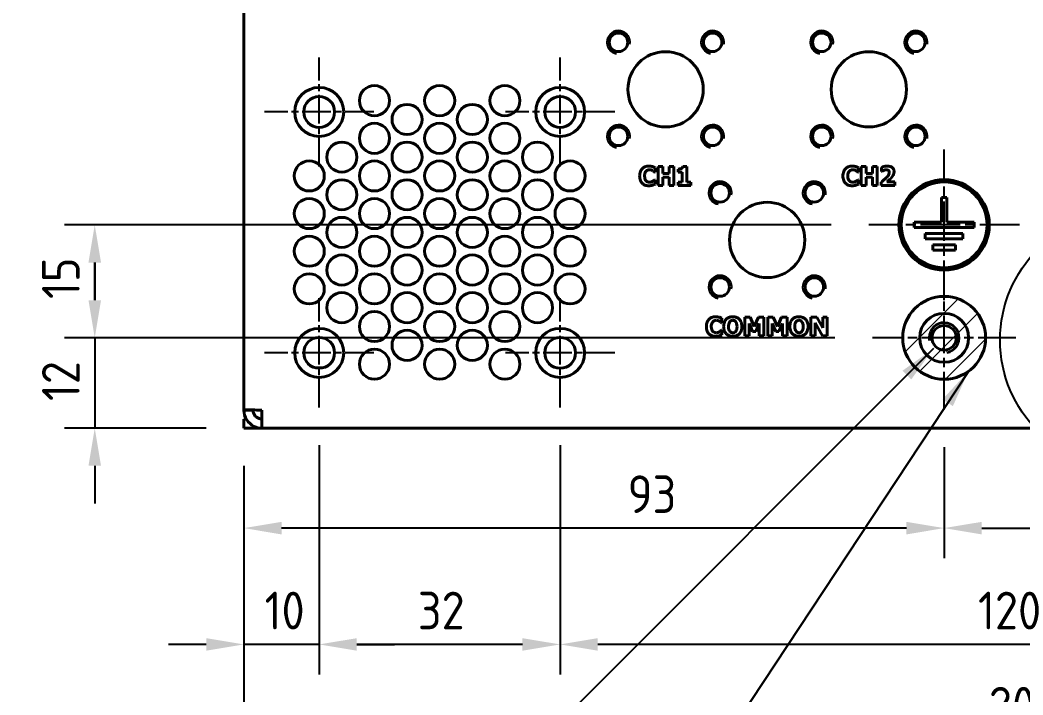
# Model space of a CAD drawing. Header units: millimetres. Extents: x 0 to 1188, y 0 to 840.
# Drawn here: x 517.2 to 650.4, y 459 to 548.6 of the extents above; entities that cross this region are included whole.
import ezdxf

# ---------------------------------------------------------------- set-up
doc = ezdxf.new("R2010")
doc.units = ezdxf.units.MM
doc.header["$LTSCALE"] = 2
doc.linetypes.add('CHAIN', pattern=[0.3543, 0.2362, -0.0295, 0.0591, -0.0295])
for name, color, linetype, lineweight in [('가시적인 것(ISO)', 3, 'Continuous', 40), ('가시적인 좁은 것(ISO)', 3, 'Continuous', 35), ('기호(ISO)', 5, 'Continuous', 25), ('상세 경계(JIS)', 7, 'Continuous', 25), ('스케치 형상(ISO)', 3, 'Continuous', 25), ('중심 표식(ISO)', 1, 'Continuous', 25), ('치수(ISO)', 2, 'Continuous', 25), ('해치(ISO)', 7, 'Continuous', 18)]:
    doc.layers.add(name, color=color, linetype=linetype, lineweight=lineweight)
doc.styles.add('부품번호텍스트_PSTEK_POSCO', font='isocp.shx')
doc.styles.add('치수 텍스트_PSTEK_POSCO', font='isocp.shx')
doc.dimstyles.new('치수_PSTEK_POSCO', dxfattribs={"dimscale": 2, "dimtxt": 2.5, "dimasz": 2.5, "dimexe": 2, "dimexo": 2.5, "dimgap": 1, "dimtad": 1, "dimrnd": 1e-08, "dimdsep": 46, "dimtxsty": '치수 텍스트_PSTEK_POSCO', "dimcen": 0.09, "dimdle": 10, "dimclrd": 7, "dimclre": 7, "dimclrt": 2, "dimadec": 1, "dimazin": 2, "dimtfac": 1, "dimtmove": 0, "dimatfit": 3, "dimfxl": 0, "dimtolj": 1, "dimlwd": -1, "dimlwe": -1, "dimarcsym": 0})
doc.dimstyles.new('치수_PSTEK_POSCO$7', dxfattribs={"dimscale": 2, "dimtxt": 2.5, "dimasz": 2.5, "dimexe": 2, "dimexo": 2.5, "dimgap": 1, "dimtad": 1, "dimrnd": 1e-08, "dimdsep": 46, "dimtxsty": '치수 텍스트_PSTEK_POSCO', "dimcen": 0.09, "dimdle": 10, "dimclrd": 7, "dimclre": 7, "dimclrt": 2, "dimadec": 1, "dimazin": 2, "dimtfac": 1, "dimtmove": 0, "dimatfit": 3, "dimfxl": 0, "dimtolj": 1, "dimlwd": -1, "dimlwe": -1, "dimarcsym": 0})

# ---------------------------------------------------------------- blocks, each defined once
blk = doc.blocks.new('*D56')
at = {"layer": 'Defpoints', "color": 0}
for p in [(588.9, 497.14), (708.9, 497.14), (588.9, 465.67)]:
    blk.add_point(p, dxfattribs=at)
at = {"layer": '치수(ISO)', "color": 7}
for p, q in [((588.9, 492.14), (588.9, 461.67)), ((708.9, 492.14), (708.9, 461.67)), ((703.9, 465.67), (593.9, 465.67))]:
    blk.add_line(p, q, dxfattribs=at)
for points in [[(593.9, 466.5), (593.9, 464.84), (588.9, 465.67)], [(703.9, 466.5), (703.9, 464.84), (708.9, 465.67)]]:
    blk.add_solid(points, dxfattribs=at)
at = {"layer": '치수(ISO)', "color": 2, "insert": (644.4, 470.17), "char_height": 5, "attachment_point": 4, "style": '치수 텍스트_PSTEK_POSCO'}
blk.add_mtext('\\A1;120', dxfattribs=at)
blk = doc.blocks.new('*D57')
at = {"layer": 'Defpoints', "color": 0}
for p in [(639.9, 496.89), (753.9, 494.39), (753.9, 481.12)]:
    blk.add_point(p, dxfattribs=at)
at = {"layer": '치수(ISO)', "color": 7}
for p, q in [((639.9, 491.89), (639.9, 477.12)), ((753.9, 489.39), (753.9, 477.12)), ((644.9, 481.12), (748.9, 481.12))]:
    blk.add_line(p, q, dxfattribs=at)
for points in [[(644.9, 481.95), (644.9, 480.28), (639.9, 481.12)], [(748.9, 481.95), (748.9, 480.28), (753.9, 481.12)]]:
    blk.add_solid(points, dxfattribs=at)
at = {"layer": '치수(ISO)', "color": 2, "insert": (693.15, 485.62), "char_height": 5, "attachment_point": 4, "style": '치수 텍스트_PSTEK_POSCO'}
blk.add_mtext('\\A1;114', dxfattribs=at)
blk = doc.blocks.new('*D58')
at = {"layer": 'Defpoints', "color": 0}
for p in [(556.9, 497.14), (588.9, 497.14), (556.9, 465.67)]:
    blk.add_point(p, dxfattribs=at)
at = {"layer": '치수(ISO)', "color": 7}
for p, q in [((556.9, 492.14), (556.9, 461.67)), ((588.9, 492.14), (588.9, 461.67)), ((583.9, 465.67), (561.9, 465.67))]:
    blk.add_line(p, q, dxfattribs=at)
for points in [[(561.9, 466.5), (561.9, 464.84), (556.9, 465.67)], [(583.9, 466.5), (583.9, 464.84), (588.9, 465.67)]]:
    blk.add_solid(points, dxfattribs=at)
at = {"layer": '치수(ISO)', "color": 2, "insert": (570, 470.17), "char_height": 5, "attachment_point": 4, "style": '치수 텍스트_PSTEK_POSCO'}
blk.add_mtext('\\A1;32', dxfattribs=at)
blk = doc.blocks.new('*D59')
at = {"layer": 'Defpoints', "color": 0}
for p in [(556.9, 497.14), (546.9, 494.39), (546.9, 465.67)]:
    blk.add_point(p, dxfattribs=at)
at = {"layer": '치수(ISO)', "color": 7}
for p, q in [((556.9, 492.14), (556.9, 461.67)), ((546.9, 489.39), (546.9, 461.67)), ((541.9, 465.67), (536.9, 465.67)), ((556.9, 465.67), (546.9, 465.67)), ((561.9, 465.67), (566.9, 465.67))]:
    blk.add_line(p, q, dxfattribs=at)
for points in [[(541.9, 466.5), (541.9, 464.84), (546.9, 465.67)], [(561.9, 466.5), (561.9, 464.84), (556.9, 465.67)]]:
    blk.add_solid(points, dxfattribs=at)
at = {"layer": '치수(ISO)', "color": 2, "insert": (549.65, 470.17), "char_height": 5, "attachment_point": 4, "style": '치수 텍스트_PSTEK_POSCO'}
blk.add_mtext('\\A1;10', dxfattribs=at)
blk = doc.blocks.new('*D60')
at = {"layer": 'Defpoints', "color": 0}
for p in [(630.4, 506.39), (527.09, 494.39), (546.9, 494.39)]:
    blk.add_point(p, dxfattribs=at)
at = {"layer": '치수(ISO)', "color": 7}
for p, q in [((527.09, 511.39), (527.09, 516.39)), ((625.4, 506.39), (523.09, 506.39)), ((527.09, 506.39), (527.09, 494.39)), ((541.9, 494.39), (523.09, 494.39)), ((527.09, 489.39), (527.09, 484.39))]:
    blk.add_line(p, q, dxfattribs=at)
for points in [[(526.26, 511.39), (527.93, 511.39), (527.09, 506.39)], [(526.26, 489.39), (527.93, 489.39), (527.09, 494.39)]]:
    blk.add_solid(points, dxfattribs=at)
at = {"layer": '치수(ISO)', "color": 2, "insert": (522.59, 497.99), "char_height": 5, "attachment_point": 4, "rotation": 90, "style": '치수 텍스트_PSTEK_POSCO'}
blk.add_mtext('\\A1;12', dxfattribs=at)
blk = doc.blocks.new('*D61')
at = {"layer": 'Defpoints', "color": 0}
for p in [(629.9, 521.39), (527.09, 506.39), (630.4, 506.39)]:
    blk.add_point(p, dxfattribs=at)
at = {"layer": '치수(ISO)', "color": 7}
for p, q in [((624.9, 521.39), (523.09, 521.39)), ((527.09, 516.39), (527.09, 511.39)), ((625.4, 506.39), (523.09, 506.39))]:
    blk.add_line(p, q, dxfattribs=at)
for points in [[(526.26, 516.39), (527.93, 516.39), (527.09, 521.39)], [(526.26, 511.39), (527.93, 511.39), (527.09, 506.39)]]:
    blk.add_solid(points, dxfattribs=at)
at = {"layer": '치수(ISO)', "color": 2, "insert": (522.59, 511.54), "char_height": 5, "attachment_point": 4, "rotation": 90, "style": '치수 텍스트_PSTEK_POSCO'}
blk.add_mtext('\\A1;15', dxfattribs=at)
blk = doc.blocks.new('*D62')
at = {"layer": 'Defpoints', "color": 0}
for p in [(639.9, 496.89), (546.9, 494.39), (546.9, 481.12)]:
    blk.add_point(p, dxfattribs=at)
at = {"layer": '치수(ISO)', "color": 7}
for p, q in [((639.9, 491.89), (639.9, 477.12)), ((546.9, 489.39), (546.9, 477.12)), ((634.9, 481.12), (551.9, 481.12))]:
    blk.add_line(p, q, dxfattribs=at)
for points in [[(551.9, 481.95), (551.9, 480.28), (546.9, 481.12)], [(634.9, 481.95), (634.9, 480.28), (639.9, 481.12)]]:
    blk.add_solid(points, dxfattribs=at)
at = {"layer": '치수(ISO)', "color": 2, "insert": (597.87, 485.62), "char_height": 5, "attachment_point": 4, "style": '치수 텍스트_PSTEK_POSCO'}
blk.add_mtext('\\A1;93', dxfattribs=at)
blk = doc.blocks.new('*D63')
at = {"layer": 'Defpoints', "color": 0}
for p in [(546.9, 494.39), (753.9, 494.39), (753.9, 453.03)]:
    blk.add_point(p, dxfattribs=at)
at = {"layer": '치수(ISO)', "color": 7}
for p, q in [((546.9, 489.39), (546.9, 449.03)), ((753.9, 489.39), (753.9, 449.03)), ((551.9, 453.03), (748.9, 453.03))]:
    blk.add_line(p, q, dxfattribs=at)
for points in [[(551.9, 453.86), (551.9, 452.2), (546.9, 453.03)], [(748.9, 453.86), (748.9, 452.2), (753.9, 453.03)]]:
    blk.add_solid(points, dxfattribs=at)
at = {"layer": '치수(ISO)', "color": 2, "insert": (645.84, 457.53), "char_height": 5, "attachment_point": 4, "style": '치수 텍스트_PSTEK_POSCO'}
blk.add_mtext('\\A1;207', dxfattribs=at)
blk = doc.blocks.new('2dDetail0')
at = {"layer": '상세 경계(JIS)'}
blk.add_circle((332.214, 253.044), 8.543, dxfattribs=at)
at = {"layer": '상세 경계(JIS)', "insert": (343.37, 246.238), "char_height": 5, "attachment_point": 7, "style": '부품번호텍스트_PSTEK_POSCO'}
blk.add_mtext('B', dxfattribs=at)

msp = doc.modelspace()

# ---------------------------------------------------------------- hatches: boundary and pattern name
at = {"layer": '해치(ISO)'}
h = msp.add_hatch(dxfattribs=at)
h.set_pattern_fill('ANSI31', color=1, scale=25.4, style=0)
h.set_pattern_definition([(45, (0, 0), (-2.245064, 2.245064), [])])
edge = h.paths.add_edge_path()
edge.add_arc((639.904, 506.392), 5.5, 0, 360)

# ---------------------------------------------------------------- linework, layer by layer
at = {"layer": '가시적인 것(ISO)'}
for p, q in [((546.904, 496.862), (546.904, 581.092)), ((601.531, 528.386), (601.531, 528.982)), ((602.53, 529.142), (601.902, 529.142)), ((601.902, 529.142), (601.902, 526.642)), ((602.53, 528.226), (602.53, 529.142)), ((604.011, 529.142), (603.383, 529.142)), ((603.383, 529.142), (603.383, 528.226)), ((604.011, 526.642), (604.011, 529.142)), ((604.599, 528.807), (604.599, 528.4)), ((605.735, 529.148), (605.188, 529.148)), ((605.735, 527.077), (605.735, 529.148)), ((628.531, 528.386), (628.531, 528.982)), ((629.53, 529.142), (628.902, 529.142)), ((628.902, 529.142), (628.902, 526.642)), ((629.53, 528.226), (629.53, 529.142)), ((631.011, 529.142), (630.383, 529.142)), ((630.383, 529.142), (630.383, 528.226)), ((631.011, 526.642), (631.011, 529.142)), ((631.584, 529.034), (631.584, 528.489)), ((601.468, 528.386), (601.531, 528.386)), ((603.383, 528.226), (602.53, 528.226)), ((602.53, 526.642), (602.53, 527.75)), ((602.53, 527.75), (603.383, 527.75)), ((603.383, 527.75), (603.383, 526.642)), ((604.599, 528.4), (605.125, 528.4)), ((605.125, 528.4), (605.125, 527.077)), ((628.468, 528.386), (628.531, 528.386)), ((630.383, 528.226), (629.53, 528.226)), ((629.53, 526.642), (629.53, 527.75)), ((629.53, 527.75), (630.383, 527.75)), ((630.383, 527.75), (630.383, 526.642)), ((631.584, 528.489), (631.633, 528.489)), ((601.531, 527.395), (601.475, 527.395)), ((601.531, 526.808), (601.531, 527.395)), ((601.902, 526.642), (602.53, 526.642)), ((603.383, 526.642), (604.011, 526.642)), ((604.599, 527.077), (604.599, 526.642)), ((605.125, 527.077), (604.599, 527.077)), ((604.599, 526.642), (606.25, 526.642)), ((606.25, 527.077), (605.735, 527.077)), ((606.25, 526.642), (606.25, 527.077)), ((628.531, 527.395), (628.475, 527.395)), ((628.531, 526.808), (628.531, 527.395)), ((628.902, 526.642), (629.53, 526.642)), ((630.383, 526.642), (631.011, 526.642)), ((631.524, 527.049), (631.524, 526.642)), ((631.524, 526.642), (633.361, 526.642)), ((633.361, 527.114), (632.302, 527.114)), ((633.361, 526.642), (633.361, 527.114)), ((640.254, 525.042), (639.554, 525.042)), ((639.554, 525.042), (639.554, 521.742)), ((640.254, 521.742), (640.254, 525.042)), ((639.554, 521.742), (635.904, 521.742)), ((635.904, 521.742), (635.904, 521.042)), ((635.904, 521.042), (643.904, 521.042)), ((643.904, 521.742), (640.254, 521.742)), ((643.904, 521.042), (643.904, 521.742)), ((637.404, 520.242), (637.404, 519.542)), ((642.404, 520.242), (637.404, 520.242)), ((637.404, 519.542), (642.404, 519.542)), ((642.404, 519.542), (642.404, 520.242)), ((641.404, 518.742), (638.404, 518.742)), ((638.404, 518.742), (638.404, 518.042)), ((641.404, 518.042), (641.404, 518.742)), ((638.404, 518.042), (641.404, 518.042)), ((610.396, 508.386), (610.396, 508.982)), ((614.138, 509.142), (613.415, 509.142)), ((613.415, 509.142), (613.415, 506.642)), ((614.693, 507.908), (614.138, 509.142)), ((615.244, 509.142), (614.693, 507.908)), ((615.967, 509.142), (615.244, 509.142)), ((615.967, 506.642), (615.967, 509.142)), ((616.486, 509.142), (616.486, 506.642)), ((617.209, 509.142), (616.486, 509.142)), ((617.764, 507.908), (617.209, 509.142)), ((618.315, 509.142), (617.764, 507.908)), ((619.039, 509.142), (618.315, 509.142)), ((619.039, 506.642), (619.039, 509.142)), ((622.975, 509.142), (622.205, 509.142)), ((622.205, 509.142), (622.205, 506.642)), ((623.773, 507.709), (622.975, 509.142)), ((624.347, 509.142), (623.773, 509.142)), ((623.773, 509.142), (623.773, 507.709)), ((624.347, 506.642), (624.347, 509.142)), ((610.333, 508.386), (610.396, 508.386)), ((614.006, 506.642), (614.006, 508.299)), ((614.006, 508.299), (614.46, 507.229)), ((614.889, 507.229), (615.343, 508.299)), ((615.343, 508.299), (615.343, 506.642)), ((617.077, 506.642), (617.077, 508.299)), ((617.077, 508.299), (617.531, 507.229)), ((617.961, 507.229), (618.415, 508.299)), ((618.415, 508.299), (618.415, 506.642)), ((622.778, 508.384), (623.743, 506.642)), ((622.778, 506.642), (622.778, 508.384)), ((610.396, 507.395), (610.339, 507.395)), ((610.396, 506.808), (610.396, 507.395)), ((613.415, 506.642), (614.006, 506.642)), ((614.46, 507.229), (614.889, 507.229)), ((615.343, 506.642), (615.967, 506.642)), ((616.486, 506.642), (617.077, 506.642)), ((617.531, 507.229), (617.961, 507.229)), ((618.415, 506.642), (619.039, 506.642)), ((622.205, 506.642), (622.778, 506.642)), ((623.743, 506.642), (624.347, 506.642)), ((556.454, 502.392), (557.354, 502.392)), ((546.904, 496.862), (546.904, 496.792)), ((548.104, 496.792), (546.904, 496.792)), ((547.225, 495.592), (546.904, 495.592)), ((546.904, 494.392), (546.904, 495.592)), ((548.104, 496.792), (548.104, 496.815)), ((549.304, 494.392), (549.304, 496.792)), ((549.304, 494.392), (546.904, 494.392)), ((751.504, 494.392), (549.304, 494.392))]:
    msp.add_line(p, q, dxfattribs=at)
for centre, radius in [((596.654, 545.642), 1.23), ((609.154, 545.642), 1.23), ((623.654, 545.642), 1.23), ((636.154, 545.642), 1.23), ((602.904, 539.392), 5), ((629.904, 539.392), 5), ((556.904, 536.392), 3.25), ((564.244, 537.892), 2), ((572.904, 537.892), 2), ((581.564, 537.892), 2), ((588.904, 536.392), 3.25), ((556.904, 536.392), 2.05), ((588.904, 536.392), 2.05), ((568.574, 535.392), 2), ((577.234, 535.392), 2), ((564.244, 532.892), 2), ((572.904, 532.892), 2), ((581.564, 532.892), 2), ((596.654, 533.142), 1.23), ((609.154, 533.142), 1.23), ((623.654, 533.142), 1.23), ((636.154, 533.142), 1.23), ((559.914, 530.392), 2), ((568.574, 530.392), 2), ((577.234, 530.392), 2), ((585.894, 530.392), 2), ((555.584, 527.892), 2), ((564.244, 527.892), 2), ((572.904, 527.892), 2), ((581.564, 527.892), 2), ((590.224, 527.892), 2), ((559.914, 525.392), 2), ((568.574, 525.392), 2), ((577.234, 525.392), 2), ((585.894, 525.392), 2), ((610.154, 525.642), 1.23), ((622.654, 525.642), 1.23), ((639.904, 521.392), 6), ((639.904, 521.392), 5.7), ((555.584, 522.892), 2), ((564.244, 522.892), 2), ((572.904, 522.892), 2), ((581.564, 522.892), 2), ((590.224, 522.892), 2), ((616.404, 519.392), 5), ((559.914, 520.392), 2), ((568.574, 520.392), 2), ((577.234, 520.392), 2), ((585.894, 520.392), 2), ((555.584, 517.892), 2), ((564.244, 517.892), 2), ((572.904, 517.892), 2), ((581.564, 517.892), 2), ((590.224, 517.892), 2), ((559.914, 515.392), 2), ((568.574, 515.392), 2), ((577.234, 515.392), 2), ((585.894, 515.392), 2), ((555.584, 512.892), 2), ((564.244, 512.892), 2), ((572.904, 512.892), 2), ((581.564, 512.892), 2), ((590.224, 512.892), 2), ((610.154, 513.142), 1.23), ((622.654, 513.142), 1.23), ((559.914, 510.392), 2), ((568.574, 510.392), 2), ((577.234, 510.392), 2), ((585.894, 510.392), 2), ((639.904, 506.392), 5.5), ((564.244, 507.892), 2), ((572.904, 507.892), 2), ((581.564, 507.892), 2), ((639.904, 506.392), 3.25), ((556.904, 504.392), 3.25), ((588.904, 504.392), 3.25), ((639.904, 506.392), 1.621), ((556.904, 504.392), 2.05), ((568.574, 505.392), 2), ((577.234, 505.392), 2), ((588.904, 504.392), 2.05), ((564.244, 502.892), 2), ((572.904, 502.892), 2), ((581.564, 502.892), 2)]:
    msp.add_circle(centre, radius, dxfattribs=at)
for points, knots in [([(600.686, 529.19), (600.506, 529.19), (600.326, 529.163), (600.027, 529.037), (599.911, 528.958), (599.737, 528.781), (599.637, 528.661), (599.489, 528.29), (599.461, 528.089), (599.461, 527.89)], [-0.30374022, -0.30374022, -0.30374022, -0.30374022, -0.20100779, -0.20100779, -0.1197389, -0.1197389, -0.05991751, -0.05991751, 0, 0, 0, 0]), ([(601.183, 529.128), (601.107, 529.147), (601.031, 529.162), (600.912, 529.179), (600.825, 529.19), (600.686, 529.19)], [-0.11839992, -0.11839992, -0.11839992, -0.11839992, -0.04162901, -0.04162901, 0, 0, 0, 0]), ([(601.531, 528.982), (601.481, 529.008), (601.42, 529.035), (601.337, 529.071), (601.266, 529.102), (601.183, 529.128)], [-0.069321454, -0.069321454, -0.069321454, -0.069321454, -0.025991023, -0.025991023, 0, 0, 0, 0]), ([(605.012, 528.87), (604.96, 528.846), (604.894, 528.831), (604.794, 528.818), (604.711, 528.807), (604.599, 528.807)], [-0.097824115, -0.097824115, -0.097824115, -0.097824115, -0.033745402, -0.033745402, 0, 0, 0, 0]), ([(605.188, 529.148), (605.185, 529.11), (605.178, 529.072), (605.156, 529.013), (605.141, 528.981), (605.085, 528.916), (605.051, 528.89), (605.012, 528.87)], [-0.045137685, -0.045137685, -0.045137685, -0.045137685, -0.025757622, -0.025757622, -0.013096853, -0.013096853, 0, 0, 0, 0]), ([(627.686, 529.19), (627.506, 529.19), (627.326, 529.163), (627.027, 529.037), (626.911, 528.958), (626.737, 528.781), (626.637, 528.661), (626.489, 528.29), (626.461, 528.089), (626.461, 527.89)], [-0.30374022, -0.30374022, -0.30374022, -0.30374022, -0.20100779, -0.20100779, -0.1197389, -0.1197389, -0.05991751, -0.05991751, 0, 0, 0, 0]), ([(628.183, 529.128), (628.107, 529.147), (628.031, 529.162), (627.912, 529.179), (627.825, 529.19), (627.686, 529.19)], [-0.11839992, -0.11839992, -0.11839992, -0.11839992, -0.04162901, -0.04162901, 0, 0, 0, 0]), ([(628.531, 528.982), (628.481, 529.008), (628.42, 529.035), (628.337, 529.071), (628.266, 529.102), (628.183, 529.128)], [-0.069321454, -0.069321454, -0.069321454, -0.069321454, -0.025991023, -0.025991023, 0, 0, 0, 0]), ([(632.348, 529.19), (632.147, 529.19), (631.98, 529.154), (631.774, 529.103), (631.661, 529.071), (631.584, 529.034)], [-0.052116711, -0.052116711, -0.052116711, -0.052116711, -0.025653338, -0.025653338, 0, 0, 0, 0]), ([(633.252, 528.435), (633.252, 528.496), (633.247, 528.559), (633.223, 528.675), (633.207, 528.728), (633.147, 528.856), (633.098, 528.923), (632.987, 529.025), (632.912, 529.08), (632.653, 529.174), (632.497, 529.19), (632.348, 529.19)], [-0.19815917, -0.19815917, -0.19815917, -0.19815917, -0.16282203, -0.16282203, -0.13054001, -0.13054001, -0.08229855, -0.08229855, -0.04458054, -0.04458054, 0, 0, 0, 0]), ([(599.461, 527.89), (599.461, 527.679), (599.49, 527.465), (599.641, 527.102), (599.733, 526.991), (599.909, 526.816), (600.027, 526.74), (600.326, 526.619), (600.505, 526.593), (600.684, 526.593)], [-0.16472166, -0.16472166, -0.16472166, -0.16472166, -0.12826539, -0.12826539, -0.09671445, -0.09671445, -0.05383071, -0.05383071, 0, 0, 0, 0]), ([(600.109, 527.888), (600.109, 527.974), (600.116, 528.061), (600.152, 528.234), (600.178, 528.301), (600.234, 528.419), (600.273, 528.48), (600.322, 528.53)], [-0.056585606, -0.056585606, -0.056585606, -0.056585606, -0.039313143, -0.039313143, -0.021109177, -0.021109177, 0, 0, 0, 0]), ([(600.334, 527.239), (600.299, 527.273), (600.269, 527.311), (600.214, 527.397), (600.19, 527.446), (600.15, 527.549), (600.109, 527.669), (600.109, 527.888)], [-0.18249099, -0.18249099, -0.18249099, -0.18249099, -0.12690955, -0.12690955, -0.06572229, -0.06572229, 0, 0, 0, 0]), ([(600.322, 528.53), (600.354, 528.563), (600.389, 528.594), (600.462, 528.645), (600.498, 528.665), (600.578, 528.695), (600.659, 528.722), (600.786, 528.722)], [-0.11615268, -0.11615268, -0.11615268, -0.11615268, -0.07503002, -0.07503002, -0.03804149, -0.03804149, 0, 0, 0, 0]), ([(600.786, 528.722), (600.861, 528.722), (600.935, 528.71), (601.032, 528.676), (601.109, 528.648), (601.197, 528.593)], [-0.11618116, -0.11618116, -0.11618116, -0.11618116, -0.03111228, -0.03111228, 0, 0, 0, 0]), ([(601.197, 528.593), (601.251, 528.56), (601.304, 528.524), (601.392, 528.451), (601.431, 528.419), (601.468, 528.386)], [-0.034098227, -0.034098227, -0.034098227, -0.034098227, -0.015096932, -0.015096932, 0, 0, 0, 0]), ([(626.461, 527.89), (626.461, 527.679), (626.49, 527.465), (626.641, 527.102), (626.733, 526.991), (626.909, 526.816), (627.027, 526.74), (627.326, 526.619), (627.505, 526.593), (627.684, 526.593)], [-0.16472166, -0.16472166, -0.16472166, -0.16472166, -0.12826539, -0.12826539, -0.09671445, -0.09671445, -0.05383071, -0.05383071, 0, 0, 0, 0]), ([(627.109, 527.888), (627.109, 527.974), (627.116, 528.061), (627.152, 528.234), (627.178, 528.301), (627.234, 528.419), (627.273, 528.48), (627.322, 528.53)], [-0.056585606, -0.056585606, -0.056585606, -0.056585606, -0.039313143, -0.039313143, -0.021109177, -0.021109177, 0, 0, 0, 0]), ([(627.334, 527.239), (627.299, 527.273), (627.269, 527.311), (627.214, 527.397), (627.19, 527.446), (627.15, 527.549), (627.109, 527.669), (627.109, 527.888)], [-0.18249099, -0.18249099, -0.18249099, -0.18249099, -0.12690955, -0.12690955, -0.06572229, -0.06572229, 0, 0, 0, 0]), ([(627.322, 528.53), (627.354, 528.563), (627.389, 528.594), (627.462, 528.645), (627.498, 528.665), (627.578, 528.695), (627.659, 528.722), (627.786, 528.722)], [-0.11615268, -0.11615268, -0.11615268, -0.11615268, -0.07503002, -0.07503002, -0.03804149, -0.03804149, 0, 0, 0, 0]), ([(627.786, 528.722), (627.861, 528.722), (627.935, 528.71), (628.032, 528.676), (628.109, 528.648), (628.197, 528.593)], [-0.11618116, -0.11618116, -0.11618116, -0.11618116, -0.03111228, -0.03111228, 0, 0, 0, 0]), ([(628.197, 528.593), (628.251, 528.56), (628.304, 528.524), (628.392, 528.451), (628.431, 528.419), (628.468, 528.386)], [-0.034098227, -0.034098227, -0.034098227, -0.034098227, -0.015096932, -0.015096932, 0, 0, 0, 0]), ([(632.269, 527.711), (632.167, 527.603), (632.055, 527.498), (631.857, 527.323), (631.723, 527.208), (631.524, 527.049)], [-0.17521646, -0.17521646, -0.17521646, -0.17521646, -0.07643139, -0.07643139, 0, 0, 0, 0]), ([(631.633, 528.489), (631.663, 528.51), (631.694, 528.53), (631.739, 528.56), (631.785, 528.591), (631.87, 528.629)], [-0.084051763, -0.084051763, -0.084051763, -0.084051763, -0.028017254, -0.028017254, 0, 0, 0, 0]), ([(631.87, 528.629), (631.926, 528.653), (631.984, 528.673), (632.067, 528.696), (632.13, 528.712), (632.223, 528.712)], [-0.092289116, -0.092289116, -0.092289116, -0.092289116, -0.027688002, -0.027688002, 0, 0, 0, 0]), ([(632.223, 528.712), (632.261, 528.712), (632.299, 528.709), (632.37, 528.696), (632.403, 528.686), (632.476, 528.651), (632.507, 528.627), (632.556, 528.577), (632.576, 528.544), (632.61, 528.458), (632.618, 528.404), (632.618, 528.352)], [-0.050785495, -0.050785495, -0.050785495, -0.050785495, -0.043392492, -0.043392492, -0.036846035, -0.036846035, -0.027713579, -0.027713579, -0.015862118, -0.015862118, 0, 0, 0, 0]), ([(632.618, 528.352), (632.618, 528.3), (632.611, 528.249), (632.583, 528.147), (632.562, 528.098), (632.497, 527.983), (632.427, 527.876), (632.269, 527.711)], [-0.16101152, -0.16101152, -0.16101152, -0.16101152, -0.11572631, -0.11572631, -0.068438, -0.068438, 0, 0, 0, 0]), ([(632.302, 527.114), (632.358, 527.158), (632.456, 527.237), (632.599, 527.354), (632.656, 527.401), (632.802, 527.545)], [-0.096065778, -0.096065778, -0.096065778, -0.096065778, -0.061507927, -0.061507927, 0, 0, 0, 0]), ([(632.802, 527.545), (633.037, 527.783), (633.132, 527.955), (633.227, 528.191), (633.252, 528.311), (633.252, 528.435)], [-0.076303238, -0.076303238, -0.076303238, -0.076303238, -0.03719827, -0.03719827, 0, 0, 0, 0]), ([(600.79, 527.061), (600.666, 527.061), (600.57, 527.094), (600.454, 527.141), (600.39, 527.184), (600.334, 527.239)], [-0.037597757, -0.037597757, -0.037597757, -0.037597757, -0.023569894, -0.023569894, 0, 0, 0, 0]), ([(600.684, 526.593), (600.781, 526.593), (600.885, 526.597), (601.039, 526.625), (601.113, 526.644), (601.185, 526.666)], [-0.04707358, -0.04707358, -0.04707358, -0.04707358, -0.02265174, -0.02265174, 0, 0, 0, 0]), ([(601.215, 527.195), (601.157, 527.157), (601.091, 527.127), (600.992, 527.09), (600.909, 527.061), (600.79, 527.061)], [-0.10539933, -0.10539933, -0.10539933, -0.10539933, -0.03588215, -0.03588215, 0, 0, 0, 0]), ([(601.185, 526.666), (601.249, 526.685), (601.311, 526.708), (601.378, 526.737), (601.454, 526.772), (601.531, 526.808)], [-0.29445155, -0.29445155, -0.29445155, -0.29445155, -0.02556648, -0.02556648, 0, 0, 0, 0]), ([(601.475, 527.395), (601.439, 527.363), (601.401, 527.33), (601.337, 527.276), (601.299, 527.245), (601.215, 527.195)], [-0.067923246, -0.067923246, -0.067923246, -0.067923246, -0.02929532, -0.02929532, 0, 0, 0, 0]), ([(627.79, 527.061), (627.666, 527.061), (627.57, 527.094), (627.454, 527.141), (627.39, 527.184), (627.334, 527.239)], [-0.037597757, -0.037597757, -0.037597757, -0.037597757, -0.023569894, -0.023569894, 0, 0, 0, 0]), ([(627.684, 526.593), (627.781, 526.593), (627.885, 526.597), (628.039, 526.625), (628.113, 526.644), (628.185, 526.666)], [-0.04707358, -0.04707358, -0.04707358, -0.04707358, -0.02265174, -0.02265174, 0, 0, 0, 0]), ([(628.215, 527.195), (628.157, 527.157), (628.091, 527.127), (627.992, 527.09), (627.909, 527.061), (627.79, 527.061)], [-0.10539933, -0.10539933, -0.10539933, -0.10539933, -0.03588215, -0.03588215, 0, 0, 0, 0]), ([(628.185, 526.666), (628.249, 526.685), (628.311, 526.708), (628.378, 526.737), (628.454, 526.772), (628.531, 526.808)], [-0.29445155, -0.29445155, -0.29445155, -0.29445155, -0.02556648, -0.02556648, 0, 0, 0, 0]), ([(628.475, 527.395), (628.439, 527.363), (628.401, 527.33), (628.337, 527.276), (628.299, 527.245), (628.215, 527.195)], [-0.067923246, -0.067923246, -0.067923246, -0.067923246, -0.02929532, -0.02929532, 0, 0, 0, 0]), ([(609.551, 509.19), (609.37, 509.19), (609.19, 509.163), (608.891, 509.037), (608.775, 508.958), (608.601, 508.781), (608.502, 508.661), (608.354, 508.29), (608.325, 508.089), (608.325, 507.89)], [-0.30374022, -0.30374022, -0.30374022, -0.30374022, -0.20100779, -0.20100779, -0.1197389, -0.1197389, -0.05991751, -0.05991751, 0, 0, 0, 0]), ([(610.047, 509.128), (609.972, 509.147), (609.896, 509.162), (609.777, 509.179), (609.69, 509.19), (609.551, 509.19)], [-0.11839992, -0.11839992, -0.11839992, -0.11839992, -0.04162901, -0.04162901, 0, 0, 0, 0]), ([(610.396, 508.982), (610.346, 509.008), (610.284, 509.035), (610.202, 509.071), (610.13, 509.102), (610.047, 509.128)], [-0.069321454, -0.069321454, -0.069321454, -0.069321454, -0.025991023, -0.025991023, 0, 0, 0, 0]), ([(611.83, 509.194), (611.736, 509.194), (611.642, 509.187), (611.464, 509.154), (611.381, 509.131), (611.174, 509.043), (611.061, 508.966), (610.894, 508.795), (610.797, 508.677), (610.649, 508.302), (610.621, 508.096), (610.621, 507.892)], [-0.3119822, -0.3119822, -0.3119822, -0.3119822, -0.25569179, -0.25569179, -0.20406462, -0.20406462, -0.12094848, -0.12094848, -0.06115306, -0.06115306, 0, 0, 0, 0]), ([(613.042, 507.892), (613.042, 508.007), (613.033, 508.122), (612.993, 508.337), (612.964, 508.437), (612.849, 508.701), (612.755, 508.81), (612.587, 508.977), (612.472, 509.052), (612.18, 509.169), (612.005, 509.194), (611.83, 509.194)], [-0.15843163, -0.15843163, -0.15843163, -0.15843163, -0.14013872, -0.14013872, -0.12365409, -0.12365409, -0.09432906, -0.09432906, -0.052529, -0.052529, 0, 0, 0, 0]), ([(620.621, 509.194), (620.527, 509.194), (620.432, 509.187), (620.255, 509.154), (620.172, 509.131), (619.964, 509.043), (619.852, 508.966), (619.685, 508.795), (619.588, 508.677), (619.439, 508.302), (619.411, 508.096), (619.411, 507.892)], [-0.3119822, -0.3119822, -0.3119822, -0.3119822, -0.25569179, -0.25569179, -0.20406462, -0.20406462, -0.12094848, -0.12094848, -0.06115306, -0.06115306, 0, 0, 0, 0]), ([(621.832, 507.892), (621.832, 508.007), (621.824, 508.122), (621.784, 508.337), (621.755, 508.437), (621.639, 508.701), (621.546, 508.81), (621.377, 508.977), (621.263, 509.052), (620.971, 509.169), (620.796, 509.194), (620.621, 509.194)], [-0.15843163, -0.15843163, -0.15843163, -0.15843163, -0.14013872, -0.14013872, -0.12365409, -0.12365409, -0.09432906, -0.09432906, -0.052529, -0.052529, 0, 0, 0, 0]), ([(608.325, 507.89), (608.325, 507.679), (608.354, 507.465), (608.506, 507.102), (608.597, 506.991), (608.774, 506.816), (608.891, 506.74), (609.19, 506.619), (609.37, 506.593), (609.549, 506.593)], [-0.16472166, -0.16472166, -0.16472166, -0.16472166, -0.12826539, -0.12826539, -0.09671445, -0.09671445, -0.05383071, -0.05383071, 0, 0, 0, 0]), ([(608.974, 507.888), (608.974, 507.974), (608.981, 508.061), (609.016, 508.234), (609.043, 508.301), (609.099, 508.419), (609.137, 508.48), (609.186, 508.53)], [-0.056585606, -0.056585606, -0.056585606, -0.056585606, -0.039313143, -0.039313143, -0.021109177, -0.021109177, 0, 0, 0, 0]), ([(609.199, 507.239), (609.164, 507.273), (609.133, 507.311), (609.078, 507.397), (609.055, 507.446), (609.015, 507.549), (608.974, 507.669), (608.974, 507.888)], [-0.18249099, -0.18249099, -0.18249099, -0.18249099, -0.12690955, -0.12690955, -0.06572229, -0.06572229, 0, 0, 0, 0]), ([(609.186, 508.53), (609.219, 508.563), (609.254, 508.594), (609.326, 508.645), (609.363, 508.665), (609.442, 508.695), (609.524, 508.722), (609.65, 508.722)], [-0.11615268, -0.11615268, -0.11615268, -0.11615268, -0.07503002, -0.07503002, -0.03804149, -0.03804149, 0, 0, 0, 0]), ([(609.65, 508.722), (609.726, 508.722), (609.799, 508.71), (609.896, 508.676), (609.974, 508.648), (610.062, 508.593)], [-0.11618116, -0.11618116, -0.11618116, -0.11618116, -0.03111228, -0.03111228, 0, 0, 0, 0]), ([(610.062, 508.593), (610.116, 508.56), (610.169, 508.524), (610.257, 508.451), (610.295, 508.419), (610.333, 508.386)], [-0.034098227, -0.034098227, -0.034098227, -0.034098227, -0.015096932, -0.015096932, 0, 0, 0, 0]), ([(610.621, 507.892), (610.621, 507.775), (610.63, 507.658), (610.672, 507.44), (610.702, 507.339), (610.814, 507.089), (610.902, 506.979), (611.079, 506.805), (611.192, 506.731), (611.482, 506.614), (611.656, 506.589), (611.83, 506.589)], [-0.16986997, -0.16986997, -0.16986997, -0.16986997, -0.14717996, -0.14717996, -0.12667632, -0.12667632, -0.09369008, -0.09369008, -0.05226761, -0.05226761, 0, 0, 0, 0]), ([(611.269, 507.892), (611.269, 508.078), (611.294, 508.222), (611.365, 508.412), (611.397, 508.478), (611.441, 508.534)], [-0.060960385, -0.060960385, -0.060960385, -0.060960385, -0.021257105, -0.021257105, 0, 0, 0, 0]), ([(611.439, 507.254), (611.37, 507.344), (611.333, 507.446), (611.281, 507.623), (611.269, 507.758), (611.269, 507.892)], [-0.062245449, -0.062245449, -0.062245449, -0.062245449, -0.040216392, -0.040216392, 0, 0, 0, 0]), ([(611.441, 508.534), (611.469, 508.568), (611.5, 508.6), (611.576, 508.659), (611.61, 508.675), (611.695, 508.711), (611.763, 508.722), (611.832, 508.722)], [-0.033745602, -0.033745602, -0.033745602, -0.033745602, -0.027859865, -0.027859865, -0.020760506, -0.020760506, 0, 0, 0, 0]), ([(611.83, 506.589), (611.925, 506.589), (612.02, 506.596), (612.198, 506.629), (612.282, 506.653), (612.491, 506.742), (612.605, 506.82), (612.782, 507.002), (612.872, 507.119), (613.015, 507.481), (613.042, 507.688), (613.042, 507.892)], [-0.27426159, -0.27426159, -0.27426159, -0.27426159, -0.22796139, -0.22796139, -0.18546006, -0.18546006, -0.11663994, -0.11663994, -0.06110142, -0.06110142, 0, 0, 0, 0]), ([(611.832, 508.722), (611.876, 508.722), (611.919, 508.717), (612.001, 508.696), (612.043, 508.681), (612.139, 508.624), (612.185, 508.58), (612.223, 508.53)], [-0.048608669, -0.048608669, -0.048608669, -0.048608669, -0.033245408, -0.033245408, -0.019042774, -0.019042774, 0, 0, 0, 0]), ([(612.223, 508.53), (612.301, 508.432), (612.335, 508.317), (612.383, 508.153), (612.394, 508.017), (612.394, 507.892)], [-0.051023414, -0.051023414, -0.051023414, -0.051023414, -0.03754554, -0.03754554, 0, 0, 0, 0]), ([(612.394, 507.892), (612.394, 507.67), (612.364, 507.56), (612.322, 507.42), (612.282, 507.334), (612.225, 507.258)], [-0.043717569, -0.043717569, -0.043717569, -0.043717569, -0.028642179, -0.028642179, 0, 0, 0, 0]), ([(619.411, 507.892), (619.411, 507.775), (619.42, 507.658), (619.462, 507.44), (619.492, 507.339), (619.604, 507.089), (619.692, 506.979), (619.869, 506.805), (619.983, 506.731), (620.272, 506.614), (620.447, 506.589), (620.621, 506.589)], [-0.16986997, -0.16986997, -0.16986997, -0.16986997, -0.14717996, -0.14717996, -0.12667632, -0.12667632, -0.09369008, -0.09369008, -0.05226761, -0.05226761, 0, 0, 0, 0]), ([(620.06, 507.892), (620.06, 508.078), (620.085, 508.222), (620.155, 508.412), (620.188, 508.478), (620.232, 508.534)], [-0.060960385, -0.060960385, -0.060960385, -0.060960385, -0.021257105, -0.021257105, 0, 0, 0, 0]), ([(620.23, 507.254), (620.16, 507.344), (620.124, 507.446), (620.071, 507.623), (620.06, 507.758), (620.06, 507.892)], [-0.062245449, -0.062245449, -0.062245449, -0.062245449, -0.040216392, -0.040216392, 0, 0, 0, 0]), ([(620.232, 508.534), (620.26, 508.568), (620.291, 508.6), (620.366, 508.659), (620.4, 508.675), (620.486, 508.711), (620.554, 508.722), (620.623, 508.722)], [-0.033745602, -0.033745602, -0.033745602, -0.033745602, -0.027859865, -0.027859865, -0.020760506, -0.020760506, 0, 0, 0, 0]), ([(620.621, 506.589), (620.715, 506.589), (620.81, 506.596), (620.989, 506.629), (621.072, 506.653), (621.282, 506.742), (621.395, 506.82), (621.572, 507.002), (621.662, 507.119), (621.805, 507.481), (621.832, 507.688), (621.832, 507.892)], [-0.27426159, -0.27426159, -0.27426159, -0.27426159, -0.22796139, -0.22796139, -0.18546006, -0.18546006, -0.11663994, -0.11663994, -0.06110142, -0.06110142, 0, 0, 0, 0]), ([(620.623, 508.722), (620.667, 508.722), (620.71, 508.717), (620.791, 508.696), (620.834, 508.681), (620.929, 508.624), (620.975, 508.58), (621.014, 508.53)], [-0.048608669, -0.048608669, -0.048608669, -0.048608669, -0.033245408, -0.033245408, -0.019042774, -0.019042774, 0, 0, 0, 0]), ([(621.014, 508.53), (621.091, 508.432), (621.126, 508.317), (621.173, 508.153), (621.184, 508.017), (621.184, 507.892)], [-0.051023414, -0.051023414, -0.051023414, -0.051023414, -0.03754554, -0.03754554, 0, 0, 0, 0]), ([(621.184, 507.892), (621.184, 507.67), (621.155, 507.56), (621.113, 507.42), (621.073, 507.334), (621.016, 507.258)], [-0.043717569, -0.043717569, -0.043717569, -0.043717569, -0.028642179, -0.028642179, 0, 0, 0, 0]), ([(609.654, 507.061), (609.531, 507.061), (609.435, 507.094), (609.319, 507.141), (609.255, 507.184), (609.199, 507.239)], [-0.037597757, -0.037597757, -0.037597757, -0.037597757, -0.023569894, -0.023569894, 0, 0, 0, 0]), ([(609.549, 506.593), (609.646, 506.593), (609.75, 506.597), (609.904, 506.625), (609.977, 506.644), (610.05, 506.666)], [-0.04707358, -0.04707358, -0.04707358, -0.04707358, -0.02265174, -0.02265174, 0, 0, 0, 0]), ([(610.08, 507.195), (610.022, 507.157), (609.955, 507.127), (609.857, 507.09), (609.774, 507.061), (609.654, 507.061)], [-0.10539933, -0.10539933, -0.10539933, -0.10539933, -0.03588215, -0.03588215, 0, 0, 0, 0]), ([(610.05, 506.666), (610.114, 506.685), (610.176, 506.708), (610.243, 506.737), (610.319, 506.772), (610.396, 506.808)], [-0.29445155, -0.29445155, -0.29445155, -0.29445155, -0.02556648, -0.02556648, 0, 0, 0, 0]), ([(610.339, 507.395), (610.304, 507.363), (610.265, 507.33), (610.201, 507.276), (610.164, 507.245), (610.08, 507.195)], [-0.067923246, -0.067923246, -0.067923246, -0.067923246, -0.02929532, -0.02929532, 0, 0, 0, 0]), ([(611.832, 507.061), (611.788, 507.061), (611.745, 507.066), (611.676, 507.084), (611.628, 507.098), (611.523, 507.159), (611.478, 507.203), (611.439, 507.254)], [-0.065207192, -0.065207192, -0.065207192, -0.065207192, -0.036414089, -0.036414089, -0.018999284, -0.018999284, 0, 0, 0, 0]), ([(612.225, 507.258), (612.199, 507.222), (612.17, 507.19), (612.098, 507.133), (612.062, 507.114), (611.966, 507.074), (611.9, 507.061), (611.832, 507.061)], [-0.041026767, -0.041026767, -0.041026767, -0.041026767, -0.031197954, -0.031197954, -0.020428517, -0.020428517, 0, 0, 0, 0]), ([(620.623, 507.061), (620.579, 507.061), (620.535, 507.066), (620.467, 507.084), (620.419, 507.098), (620.314, 507.159), (620.268, 507.203), (620.23, 507.254)], [-0.065207192, -0.065207192, -0.065207192, -0.065207192, -0.036414089, -0.036414089, -0.018999284, -0.018999284, 0, 0, 0, 0]), ([(621.016, 507.258), (620.99, 507.222), (620.96, 507.19), (620.888, 507.133), (620.852, 507.114), (620.756, 507.074), (620.691, 507.061), (620.623, 507.061)], [-0.041026767, -0.041026767, -0.041026767, -0.041026767, -0.031197954, -0.031197954, -0.020428517, -0.020428517, 0, 0, 0, 0]), ([(549.304, 496.792), (548.404, 496.809), (547.526, 496.825), (547.138, 496.842), (546.985, 496.849), (546.904, 496.856), (546.904, 496.862)], [0, 0, 0, 0, 1.124989, 1.124989, 1.124989, 1.5707963, 1.5707963, 1.5707963, 1.5707963]), ([(546.904, 496.792), (546.904, 495.892), (547.457, 495.014), (548.269, 494.626), (548.591, 494.472), (548.947, 494.392), (549.304, 494.392)], [0, 0, 0, 0, 1.124989, 1.124989, 1.124989, 1.5707963, 1.5707963, 1.5707963, 1.5707963]), ([(549.304, 495.592), (548.769, 495.592), (548.26, 495.994), (548.136, 496.515), (548.115, 496.605), (548.104, 496.699), (548.104, 496.792)], [0, 0, 0, 0, 1.337845, 1.337845, 1.337845, 1.5707963, 1.5707963, 1.5707963, 1.5707963])]:
    msp.add_open_spline(points, degree=3, knots=knots, dxfattribs=at)
at = {"layer": '가시적인 좁은 것(ISO)'}
for centre, radius, start, end in [((596.654, 545.642), 1.5, 350, 260), ((609.154, 545.642), 1.5, 350, 260), ((623.654, 545.642), 1.5, 350, 260), ((636.154, 545.642), 1.5, 350, 260), ((596.654, 533.142), 1.5, 350, 260), ((609.154, 533.142), 1.5, 350, 260), ((623.654, 533.142), 1.5, 350, 260), ((636.154, 533.142), 1.5, 350, 260), ((610.154, 525.642), 1.5, 350, 260), ((622.654, 525.642), 1.5, 350, 260), ((610.154, 513.142), 1.5, 350, 260), ((622.654, 513.142), 1.5, 350, 260), ((639.904, 506.392), 2, 280, 190)]:
    msp.add_arc(centre, radius, start, end, dxfattribs=at)
at = {"layer": '스케치 형상(ISO)'}
msp.add_circle((639.904, 506.392), 5.5, dxfattribs=at)
at = {"layer": '중심 표식(ISO)', "linetype": 'CHAIN', "ltscale": 8.056153}
for p, q in [((556.904, 529.142), (556.904, 543.642)), ((588.904, 529.142), (588.904, 543.642)), ((564.154, 536.392), (549.654, 536.392)), ((596.154, 536.392), (581.654, 536.392)), ((556.904, 497.142), (556.904, 511.642)), ((588.904, 497.142), (588.904, 511.642)), ((564.154, 504.392), (549.654, 504.392)), ((596.154, 504.392), (581.654, 504.392))]:
    msp.add_line(p, q, dxfattribs=at)
at = {"layer": '중심 표식(ISO)', "linetype": 'CHAIN', "ltscale": 11.111974}
for p, q in [((639.904, 511.392), (639.904, 531.392)), ((649.904, 521.392), (629.904, 521.392))]:
    msp.add_line(p, q, dxfattribs=at)
at = {"layer": '중심 표식(ISO)', "linetype": 'CHAIN', "ltscale": 10.556371}
for p, q in [((639.904, 496.892), (639.904, 515.892)), ((649.404, 506.392), (630.404, 506.392))]:
    msp.add_line(p, q, dxfattribs=at)

# ---------------------------------------------------------------- block references
at = {"layer": '상세 경계(JIS)', "xscale": 2, "yscale": 2, "zscale": 2}
msp.add_blockref('2dDetail0', (0, 0), dxfattribs=at)

# ---------------------------------------------------------------- dimensions: what is measured, and where the dimension line sits
at = {"layer": '치수(ISO)', "color": 7}
for base, p1, p2, angle, override, picture, middle in [((527.094, 506.392), (629.904, 521.392), (630.404, 506.392), 90, {"dimdec": 2, "dimtp": 0, "dimtm": 0, "dimtdec": 2, "dimtofl": 0, "dimatfit": 1}, '*D61', (527.094, 513.892)), ((527.094, 494.392), (630.404, 506.392), (546.904, 494.392), 90, {"dimdec": 2, "dimtp": 0, "dimtm": 0, "dimtdec": 2, "dimtofl": 1, "dimatfit": 1}, '*D60', (527.094, 500.392)), ((753.904, 453.03), (546.904, 494.392), (753.904, 494.392), 180, {"dimdec": 2, "dimtp": 0, "dimtm": 0, "dimtdec": 2, "dimtofl": 0, "dimatfit": 1}, '*D63', (650.404, 453.03))]:
    dim = msp.add_linear_dim(base=base, p1=p1, p2=p2, angle=angle, dimstyle='치수_PSTEK_POSCO', override=override, dxfattribs=at)
    dim.commit()
    dim.dimension.update_dxf_attribs({"geometry": picture, "text_midpoint": middle, "dimtype": 160})
for base, p1, p2, override, picture, middle in [((546.904, 465.67), (556.904, 497.142), (546.904, 494.392), {"dimdec": 2, "dimtp": 0, "dimtm": 0, "dimtdec": 2, "dimtofl": 1, "dimatfit": 1}, '*D59', (551.904, 465.67)), ((546.904, 481.116), (639.904, 496.892), (546.904, 494.392), {"dimdec": 2, "dimtp": 0, "dimtm": 0, "dimtdec": 2, "dimtofl": 0, "dimatfit": 1}, '*D62', (600.827, 481.116)), ((556.904, 465.67), (588.904, 497.142), (556.904, 497.142), {"dimdec": 2, "dimtp": 0, "dimtm": 0, "dimtdec": 2, "dimtofl": 0, "dimatfit": 1}, '*D58', (572.904, 465.67)), ((588.904, 465.67), (708.904, 497.142), (588.904, 497.142), {"dimdec": 2, "dimtp": 0, "dimtm": 0, "dimtdec": 2, "dimtofl": 0, "dimatfit": 1}, '*D56', (648.404, 465.67)), ((753.904, 481.116), (639.904, 496.892), (753.904, 494.392), {"dimdec": 2, "dimtp": 0, "dimtm": 0, "dimtdec": 2, "dimtofl": 0, "dimatfit": 1}, '*D57', (696.904, 481.116))]:
    dim = msp.add_linear_dim(base=base, p1=p1, p2=p2, dimstyle='치수_PSTEK_POSCO', override=override, dxfattribs=at)
    dim.commit()
    dim.dimension.update_dxf_attribs({"geometry": picture, "text_midpoint": middle, "dimtype": 160})

# ---------------------------------------------------------------- leaders
at = {"layer": '기호(ISO)', "color": 7, "annotation_type": 0, "has_hookline": 1, "hookline_direction": 1}
for points, text_width in [([(638.49, 504.977), (574.388, 440.867), (569.388, 440.867)], 75.501), ([(643.132, 501.939), (588.92, 419.896), (583.92, 419.896)], 104.108)]:
    msp.add_leader(points, dimstyle='치수_PSTEK_POSCO$7', override={"dimtad": 0}, dxfattribs=dict(at, text_width=text_width))

doc.saveas('drawing.dxf')
